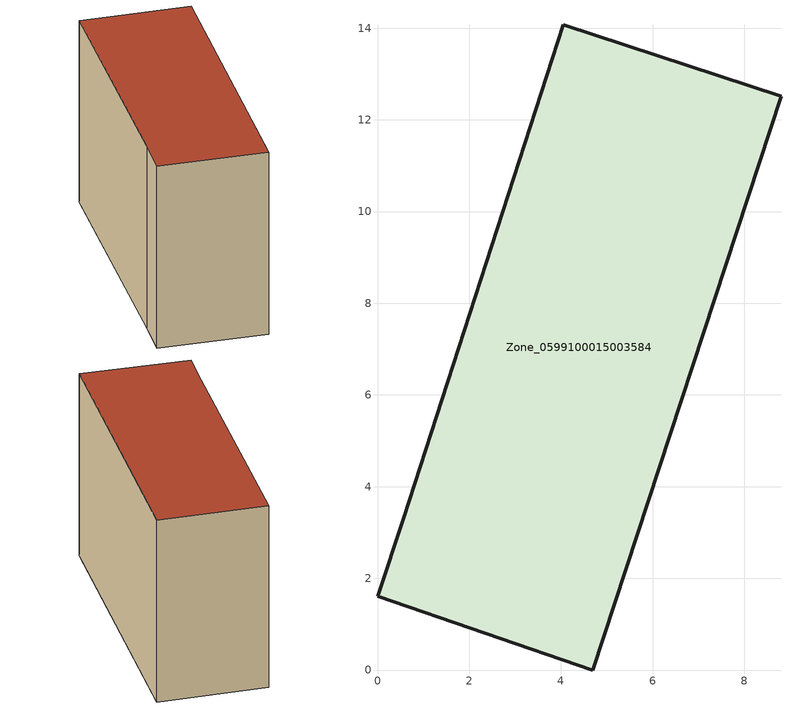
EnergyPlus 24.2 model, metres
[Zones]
Zone_0599100015003584
 floor ground (C_G): 0,1.61 0.58,3.33 4.05,14.07 8.8,12.52 4.7,0 z0.78
 wall outside (C_F): 0.58,3.33 0,1.61 4.7,0 8.8,12.52 4.05,14.07 0.58,3.33 z0.78:9.8
 roof outside (C_R): 4.7,0 8.8,12.52 4.05,14.07 0.58,3.33 0,1.61 z9.8
[BUILDING]
Pand.0599100015003584: North Axis=0; Terrain=City; Loads Convergence Tolerance Value=0.04; Temperature Convergence Tolerance Value=0.4; Solar Distribution=FullExterior; Maximum Number of Warmup Days=25; Minimum Number of Warmup Days=1
[Site:Location]
Rotterdam.The.Hague.AP_ZH_NLD Design_Conditions: Latitude=51.96; Longitude=4.45; Time Zone=1; Elevation=-4.5
[SITE:GROUNDTEMPERATURE:BUILDINGSURFACE]
18, 18, 18, 18, 18, 18, 18, 18, 18, 18, 18, 18
[MATERIAL] Thermal Absorptance=0.9; Solar Absorptance=0.7; Visible Absorptance=0.7
Name | Roughness | Thickness | Conductivity | Density | Specific Heat
G.TI.1965-1974 | MediumSmooth | 0.15 | 0.882353 | 540 | 1210
F.TI.1965-1974 | Rough | 0.3 | 0.697674 | 1920 | 840
R.TI.1965-1974 | MediumRough | 0.2 | 0.232558 | 1500 | 1000
[CONSTRUCTION]
C_G: G.TI.1965-1974
C_F: F.TI.1965-1974
C_R: R.TI.1965-1974
[ZONE]
Zone_0599100015003584: Type=1; Multiplier=1; Ceiling Height=Autocalculate; Volume=Autocalculate; Floor Area=autocalculate; Part of Total Floor Area=Yes
[ZONEINFILTRATION:DESIGNFLOWRATE]
Infil_Zone_0599100015003584: Zone or ZoneList or Space or SpaceList=Zone_0599100015003584; Schedule=AlwaysOn; Design Flow Rate Calculation Method=Flow/Area; Flow Rate per Floor Area=0.003; Constant Term Coefficient=1; Temperature Term Coefficient=0; Velocity Term Coefficient=0; Velocity Squared Term Coefficient=0
[HVACTEMPLATE:ZONE:IDEALLOADSAIRSYSTEM]
Zone_0599100015003584: Maximum Heating Supply Air Temperature=50; Minimum Cooling Supply Air Temperature=13; Maximum Heating Supply Air Humidity Ratio=0.0156; Minimum Cooling Supply Air Humidity Ratio=0.0077; Heating Limit=NoLimit; Cooling Limit=NoLimit; Dehumidification Control Type=ConstantSensibleHeatRatio; Cooling Sensible Heat Ratio=0.7; Dehumidification Setpoint=60; Humidification Control Type=None; Humidification Setpoint=30; Outdoor Air Method=None; Outdoor Air Flow Rate per Person=0.00944; Outdoor Air Flow Rate per Zone Floor Area=0; Outdoor Air Flow Rate per Zone=0; Demand Controlled Ventilation Type=None; Outdoor Air Economizer Type=NoEconomizer; Heat Recovery Type=None; Sensible Heat Recovery Effectiveness=0.7; Latent Heat Recovery Effectiveness=0.65
[ZONECONTROL:THERMOSTAT]
ThermostatControl_Zone_0599100015003584: Zone or ZoneList=Zone_0599100015003584; Control Type Schedule=DualSetpointControlType; Control 1=Thermostat_Zone_0599100015003584; Temperature Difference Between Cutout And Setpoint=0
[THERMOSTATSETPOINT:DUALSETPOINT]
Thermostat_Zone_0599100015003584: Heating Setpoint Temperature Schedule=HeatingSetpoint_Zone_0599100015003584; Cooling Setpoint Temperature Schedule=CoolingSetpoint_Zone_0599100015003584
[SCHEDULE:COMPACT]
HeatingSetpoint_Zone_0599100015003584: Through: 12/31, For: AllDays, Until: 24:00, 21
CoolingSetpoint_Zone_0599100015003584: Through: 12/31, For: AllDays, Until: 24:00, 24
DualSetpointControlType: Through: 12/31, For: AllDays, Until: 24:00, 4
AlwaysOn: Through: 12/31, For: AllDays, Until: 24:00, 1
